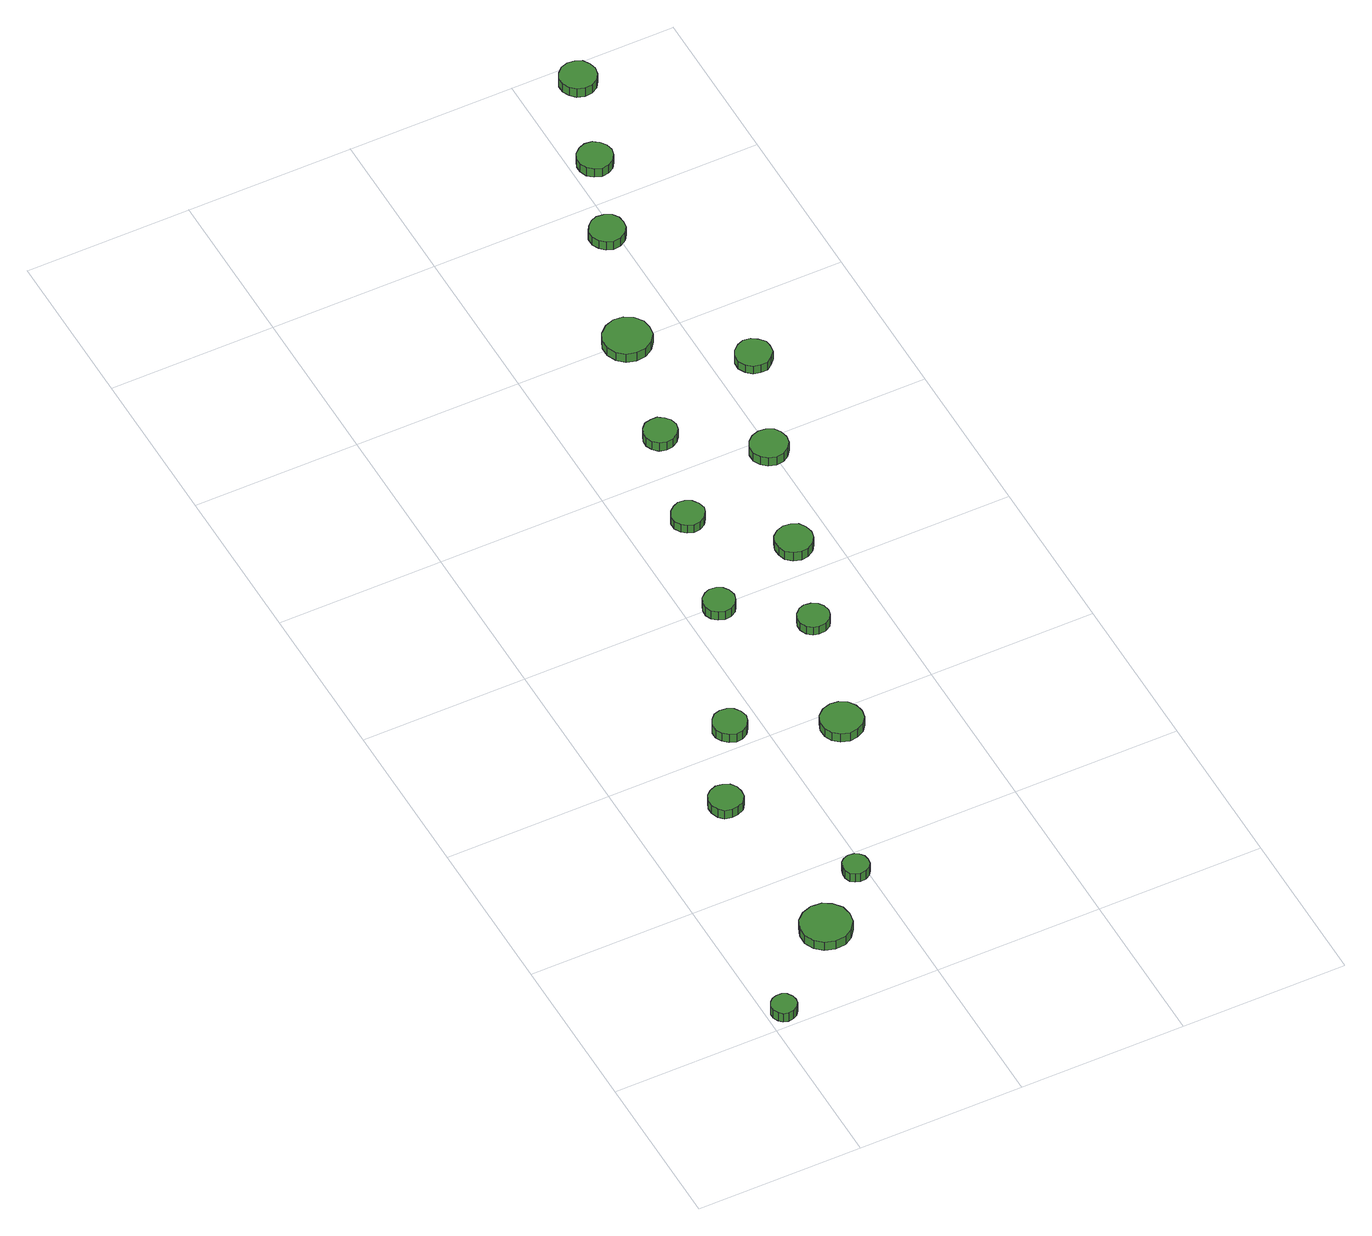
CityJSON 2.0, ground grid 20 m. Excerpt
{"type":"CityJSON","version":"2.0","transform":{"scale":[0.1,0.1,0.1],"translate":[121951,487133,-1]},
"CityObjects":{
"tree1":{"type":"SolitaryVegetationObject","attributes":{"function":"something"},"geometry":[{"type":"MultiSurface","lod":"1","boundaries":[[[0,1,2,3,4,5,6,7,8,9,10,11,12,13,14]],[[15,16,17,18,19,20,21,22,23,24,25,26,27,28,29]],[[0,29,28,1]],[[1,28,27,2]],[[2,27,26,3]],[[3,26,25,4]],[[4,25,24,5]],[[5,24,23,6]],[[6,23,22,7]],[[7,22,21,8]],[[8,21,20,9]],[[9,20,19,10]],[[10,19,18,11]],[[11,18,17,12]],[[12,17,16,13]],[[13,16,15,14]],[[14,15,29,0]]]}]},
"tree2":{"type":"SolitaryVegetationObject","attributes":{"function":"something"},"geometry":[{"type":"MultiSurface","lod":"1","boundaries":[[[30,31,32,33,34,35,36,37,38,39,40,41,42,43,44]],[[45,46,47,48,49,50,51,52,53,54,55,56,57,58,59]],[[30,59,58,31]],[[31,58,57,32]],[[32,57,56,33]],[[33,56,55,34]],[[34,55,54,35]],[[35,54,53,36]],[[36,53,52,37]],[[37,52,51,38]],[[38,51,50,39]],[[39,50,49,40]],[[40,49,48,41]],[[41,48,47,42]],[[42,47,46,43]],[[43,46,45,44]],[[44,45,59,30]]]}]},
"tree3":{"type":"SolitaryVegetationObject","attributes":{"function":"something"},"geometry":[{"type":"MultiSurface","lod":"1","boundaries":[[[60,61,62,63,64,65,66,67,68,69,70,71,72,73,74]],[[75,76,77,78,79,80,81,82,83,84,85,86,87,88,89]],[[60,89,88,61]],[[61,88,87,62]],[[62,87,86,63]],[[63,86,85,64]],[[64,85,84,65]],[[65,84,83,66]],[[66,83,82,67]],[[67,82,81,68]],[[68,81,80,69]],[[69,80,79,70]],[[70,79,78,71]],[[71,78,77,72]],[[72,77,76,73]],[[73,76,75,74]],[[74,75,89,60]]]}]},
"tree4":{"type":"SolitaryVegetationObject","attributes":{"function":"something"},"geometry":[{"type":"MultiSurface","lod":"1","boundaries":[[[90,91,92,93,94,95,96,97,98,99,100,101,102,103,104]],[[105,106,107,108,109,110,111,112,113,114,115,116,117,118,119]],[[90,119,118,91]],[[91,118,117,92]],[[92,117,116,93]],[[93,116,115,94]],[[94,115,114,95]],[[95,114,113,96]],[[96,113,112,97]],[[97,112,111,98]],[[98,111,110,99]],[[99,110,109,100]],[[100,109,108,101]],[[101,108,107,102]],[[102,107,106,103]],[[103,106,105,104]],[[104,105,119,90]]]}]},
"tree5":{"type":"SolitaryVegetationObject","attributes":{"function":"something"},"geometry":[{"type":"MultiSurface","lod":"1","boundaries":[[[120,121,122,123,124,125,126,127,128,129,130,131,132,133,134]],[[135,136,137,138,139,140,141,142,143,144,145,146,147,148,149]],[[120,149,148,121]],[[121,148,147,122]],[[122,147,146,123]],[[123,146,145,124]],[[124,145,144,125]],[[125,144,143,126]],[[126,143,142,127]],[[127,142,141,128]],[[128,141,140,129]],[[129,140,139,130]],[[130,139,138,131]],[[131,138,137,132]],[[132,137,136,133]],[[133,136,135,134]],[[134,135,149,120]]]}]},
"tree6":{"type":"SolitaryVegetationObject","attributes":{"function":"something"},"geometry":[{"type":"MultiSurface","lod":"1","boundaries":[[[150,151,152,153,154,155,156,157,158,159,160,161,162,163,164]],[[165,166,167,168,169,170,171,172,173,174,175,176,177,178,179]],[[150,179,178,151]],[[151,178,177,152]],[[152,177,176,153]],[[153,176,175,154]],[[154,175,174,155]],[[155,174,173,156]],[[156,173,172,157]],[[157,172,171,158]],[[158,171,170,159]],[[159,170,169,160]],[[160,169,168,161]],[[161,168,167,162]],[[162,167,166,163]],[[163,166,165,164]],[[164,165,179,150]]]}]},
"tree7":{"type":"SolitaryVegetationObject","attributes":{"function":"something"},"geometry":[{"type":"MultiSurface","lod":"1","boundaries":[[[180,181,182,183,184,185,186,187,188,189,190,191,192,193,194]],[[195,196,197,198,199,200,201,202,203,204,205,206,207,208,209]],[[180,209,208,181]],[[181,208,207,182]],[[182,207,206,183]],[[183,206,205,184]],[[184,205,204,185]],[[185,204,203,186]],[[186,203,202,187]],[[187,202,201,188]],[[188,201,200,189]],[[189,200,199,190]],[[190,199,198,191]],[[191,198,197,192]],[[192,197,196,193]],[[193,196,195,194]],[[194,195,209,180]]]}]},
"tree8":{"type":"SolitaryVegetationObject","attributes":{"function":"something"},"geometry":[{"type":"MultiSurface","lod":"1","boundaries":[[[210,211,212,213,214,215,216,217,218,219,220,221,222,223,224]],[[225,226,227,228,229,230,231,232,233,234,235,236,237,238,239]],[[210,239,238,211]],[[211,238,237,212]],[[212,237,236,213]],[[213,236,235,214]],[[214,235,234,215]],[[215,234,233,216]],[[216,233,232,217]],[[217,232,231,218]],[[218,231,230,219]],[[219,230,229,220]],[[220,229,228,221]],[[221,228,227,222]],[[222,227,226,223]],[[223,226,225,224]],[[224,225,239,210]]]}]},
"tree9":{"type":"SolitaryVegetationObject","attributes":{"function":"something"},"geometry":[{"type":"MultiSurface","lod":"1","boundaries":[[[240,241,242,243,244,245,246,247,248,249,250,251,252,253,254]],[[255,256,257,258,259,260,261,262,263,264,265,266,267,268,269]],[[240,269,268,241]],[[241,268,267,242]],[[242,267,266,243]],[[243,266,265,244]],[[244,265,264,245]],[[245,264,263,246]],[[246,263,262,247]],[[247,262,261,248]],[[248,261,260,249]],[[249,260,259,250]],[[250,259,258,251]],[[251,258,257,252]],[[252,257,256,253]],[[253,256,255,254]],[[254,255,269,240]]]}]},
"tree10":{"type":"SolitaryVegetationObject","attributes":{"function":"something"},"geometry":[{"type":"MultiSurface","lod":"1","boundaries":[[[270,271,272,273,274,275,276,277,278,279,280,281,282,283,284]],[[285,286,287,288,289,290,291,292,293,294,295,296,297,298,299]],[[270,299,298,271]],[[271,298,297,272]],[[272,297,296,273]],[[273,296,295,274]],[[274,295,294,275]],[[275,294,293,276]],[[276,293,292,277]],[[277,292,291,278]],[[278,291,290,279]],[[279,290,289,280]],[[280,289,288,281]],[[281,288,287,282]],[[282,287,286,283]],[[283,286,285,284]],[[284,285,299,270]]]}]},
"tree11":{"type":"SolitaryVegetationObject","attributes":{"function":"something"},"geometry":[{"type":"MultiSurface","lod":"1","boundaries":[[[300,301,302,303,304,305,306,307,308,309,310,311,312,313,314]],[[315,316,317,318,319,320,321,322,323,324,325,326,327,328,329]],[[300,329,328,301]],[[301,328,327,302]],[[302,327,326,303]],[[303,326,325,304]],[[304,325,324,305]],[[305,324,323,306]],[[306,323,322,307]],[[307,322,321,308]],[[308,321,320,309]],[[309,320,319,310]],[[310,319,318,311]],[[311,318,317,312]],[[312,317,316,313]],[[313,316,315,314]],[[314,315,329,300]]]}]},
"tree12":{"type":"SolitaryVegetationObject","attributes":{"function":"something"},"geometry":[{"type":"MultiSurface","lod":"1","boundaries":[[[330,331,332,333,334,335,336,337,338,339,340,341,342,343,344]],[[345,346,347,348,349,350,351,352,353,354,355,356,357,358,359]],[[330,359,358,331]],[[331,358,357,332]],[[332,357,356,333]],[[333,356,355,334]],[[334,355,354,335]],[[335,354,353,336]],[[336,353,352,337]],[[337,352,351,338]],[[338,351,350,339]],[[339,350,349,340]],[[340,349,348,341]],[[341,348,347,342]],[[342,347,346,343]],[[343,346,345,344]],[[344,345,359,330]]]}]},
"tree13":{"type":"SolitaryVegetationObject","attributes":{"function":"something"},"geometry":[{"type":"MultiSurface","lod":"1","boundaries":[[[360,361,362,363,364,365,366,367,368,369,370,371,372,373,374]],[[375,376,377,378,379,380,381,382,383,384,385,386,387,388,389]],[[360,389,388,361]],[[361,388,387,362]],[[362,387,386,363]],[[363,386,385,364]],[[364,385,384,365]],[[365,384,383,366]],[[366,383,382,367]],[[367,382,381,368]],[[368,381,380,369]],[[369,380,379,370]],[[370,379,378,371]],[[371,378,377,372]],[[372,377,376,373]],[[373,376,375,374]],[[374,375,389,360]]]}]},
"tree14":{"type":"SolitaryVegetationObject","attributes":{"function":"something"},"geometry":[{"type":"MultiSurface","lod":"1","boundaries":[[[390,391,392,393,394,395,396,397,398,399,400,401,402,403,404]],[[405,406,407,408,409,410,411,412,413,414,415,416,417,418,419]],[[390,419,418,391]],[[391,418,417,392]],[[392,417,416,393]],[[393,416,415,394]],[[394,415,414,395]],[[395,414,413,396]],[[396,413,412,397]],[[397,412,411,398]],[[398,411,410,399]],[[399,410,409,400]],[[400,409,408,401]],[[401,408,407,402]],[[402,407,406,403]],[[403,406,405,404]],[[404,405,419,390]]]}]},
"tree15":{"type":"SolitaryVegetationObject","attributes":{"function":"something"},"geometry":[{"type":"MultiSurface","lod":"1","boundaries":[[[420,421,422,423,424,425,426,427,428,429,430,431,432,433,434]],[[435,436,437,438,439,440,441,442,443,444,445,446,447,448,449]],[[420,449,448,421]],[[421,448,447,422]],[[422,447,446,423]],[[423,446,445,424]],[[424,445,444,425]],[[425,444,443,426]],[[426,443,442,427]],[[427,442,441,428]],[[428,441,440,429]],[[429,440,439,430]],[[430,439,438,431]],[[431,438,437,432]],[[432,437,436,433]],[[433,436,435,434]],[[434,435,449,420]]]}]},
"tree16":{"type":"SolitaryVegetationObject","attributes":{"function":"something"},"geometry":[{"type":"MultiSurface","lod":"1","boundaries":[[[450,451,452,453,454,455,456,457,458,459,460,461,462,463,464]],[[465,466,467,468,469,470,471,472,473,474,475,476,477,478,479]],[[450,479,478,451]],[[451,478,477,452]],[[452,477,476,453]],[[453,476,475,454]],[[454,475,474,455]],[[455,474,473,456]],[[456,473,472,457]],[[457,472,471,458]],[[458,471,470,459]],[[459,470,469,460]],[[460,469,468,461]],[[461,468,467,462]],[[462,467,466,463]],[[463,466,465,464]],[[464,465,479,450]]]}]},
"tree17":{"type":"SolitaryVegetationObject","attributes":{"function":"something"},"geometry":[{"type":"MultiSurface","lod":"1","boundaries":[[[480,481,482,483,484,485,486,487,488,489,490,491,492,493,494]],[[495,496,497,498,499,500,501,502,503,504,505,506,507,508,509]],[[480,509,508,481]],[[481,508,507,482]],[[482,507,506,483]],[[483,506,505,484]],[[484,505,504,485]],[[485,504,503,486]],[[486,503,502,487]],[[487,502,501,488]],[[488,501,500,489]],[[489,500,499,490]],[[490,499,498,491]],[[491,498,497,492]],[[492,497,496,493]],[[493,496,495,494]],[[494,495,509,480]]]}]}
},
"vertices":[
[35,20,25],[34,26,25],[30,32,25],[25,35,25],[18,35,25],[12,33,25],[8,29,25],[5,23,25],[5,17,25],[8,11,25],[12,7,25],[18,5,25],[25,6,25],[30,9,25],[34,14,25],[34,14,12],[30,9,12],[25,6,12],[18,5,12],[12,7,12],[8,11,12],[5,17,12],[5,23,12],[8,29,12],[12,33,12],[18,35,12],[25,35,12],[30,32,12],[34,26,12],[35,20,12],
[147,108,25],[145,120,25],[137,130,25],[127,136,25],[114,137,25],[102,133,25],[93,125,25],[88,114,25],[88,101,25],[93,90,25],[102,82,25],[114,78,25],[127,79,25],[137,85,25],[145,95,25],[145,95,12],[137,85,12],[127,79,12],[114,78,12],[102,82,12],[93,90,12],[88,101,12],[88,114,12],[93,125,12],[102,133,12],[114,137,12],[127,136,12],[137,130,12],[145,120,12],[147,108,12],
[127,327,25],[126,335,25],[121,342,25],[113,346,25],[105,347,25],[97,344,25],[91,339,25],[88,331,25],[88,323,25],[91,315,25],[97,309,25],[105,307,25],[113,308,25],[121,312,25],[126,319,25],[126,319,12],[121,312,12],[113,308,12],[105,307,12],[97,309,12],[91,315,12],[88,323,12],[88,331,12],[91,339,12],[97,344,12],[105,347,12],[113,346,12],[121,342,12],[126,335,12],[127,327,12],
[203,172,25],[202,178,25],[198,183,25],[193,186,25],[186,187,25],[180,185,25],[175,181,25],[173,175,25],[173,168,25],[175,162,25],[180,158,25],[186,156,25],[193,157,25],[198,160,25],[202,165,25],[202,165,12],[198,160,12],[193,157,12],[186,156,12],[180,158,12],[175,162,12],[173,168,12],[173,175,12],[175,181,12],[180,185,12],[186,187,12],[193,186,12],[198,183,12],[202,178,12],[203,172,12],
[183,424,28],[181,432,28],[176,439,28],[169,443,28],[161,444,28],[153,442,28],[147,436,28],[143,428,28],[143,420,28],[147,413,28],[153,407,28],[161,404,28],[169,405,28],[176,409,28],[181,416,28],[181,416,15],[176,409,15],[169,405,15],[161,404,15],[153,407,15],[147,413,15],[143,420,15],[143,428,15],[147,436,15],[153,442,15],[161,444,15],[169,443,15],[176,439,15],[181,432,15],[183,424,15],
[299,371,29],[297,381,29],[291,390,29],[282,395,29],[272,396,29],[262,393,29],[254,386,29],[250,376,29],[250,366,29],[254,357,29],[262,350,29],[272,347,29],[282,348,29],[291,353,29],[297,361,29],[297,361,16],[291,353,16],[282,348,16],[272,347,16],[262,350,16],[254,357,16],[250,366,16],[250,376,16],[254,386,16],[262,393,16],[272,396,16],[282,395,16],[291,390,16],[297,381,16],[299,371,16],
[256,593,28],[254,601,28],[250,607,28],[243,611,28],[235,612,28],[228,609,28],[222,604,28],[219,597,28],[219,589,28],[222,582,28],[228,577,28],[235,574,28],[243,575,28],[250,579,28],[254,585,28],[254,585,15],[250,579,15],[243,575,15],[235,574,15],[228,577,15],[222,582,15],[219,589,15],[219,597,15],[222,604,15],[228,609,15],[235,612,15],[243,611,15],[250,607,15],[254,601,15],[256,593,15],
[337,523,29],[335,531,29],[331,537,29],[324,541,29],[316,542,29],[309,540,29],[303,534,29],[300,527,29],[300,520,29],[303,512,29],[309,507,29],[316,505,29],[324,506,29],[331,510,29],[335,516,29],[335,516,17],[331,510,17],[324,506,17],[316,505,17],[309,507,17],[303,512,17],[300,520,17],[300,527,17],[303,534,17],[309,540,17],[316,542,17],[324,541,17],[331,537,17],[335,531,17],[337,523,17],
[289,728,24],[287,736,24],[282,743,24],[275,747,24],[267,748,24],[260,745,24],[254,740,24],[250,733,24],[250,724,24],[254,717,24],[260,712,24],[267,709,24],[275,710,24],[282,714,24],[287,721,24],[287,721,12],[282,714,12],[275,710,12],[267,709,12],[260,712,12],[254,717,12],[250,724,12],[250,733,12],[254,740,12],[260,745,12],[267,748,12],[275,747,12],[282,743,12],[287,736,12],[289,728,12],
[377,641,24],[375,650,24],[370,658,24],[362,662,24],[353,663,24],[344,660,24],[337,654,24],[334,646,24],[334,637,24],[337,628,24],[344,622,24],[353,619,24],[362,620,24],[370,625,24],[375,632,24],[375,632,11],[370,625,11],[362,620,11],[353,619,11],[344,622,11],[337,628,11],[334,637,11],[334,646,11],[337,654,11],[344,660,11],[353,663,11],[362,662,11],[370,658,11],[375,650,11],[377,641,11],
[320,854,24],[318,862,24],[313,868,24],[306,873,24],[298,873,24],[290,871,24],[284,865,24],[281,858,24],[281,850,24],[284,843,24],[290,837,24],[298,835,24],[306,836,24],[313,840,24],[318,846,24],[318,846,11],[313,840,11],[306,836,11],[298,835,11],[290,837,11],[284,843,11],[281,850,11],[281,858,11],[284,865,11],[290,871,11],[298,873,11],[306,873,11],[313,868,11],[318,862,11],[320,854,11],
[359,992,31],[357,1003,31],[350,1013,31],[340,1019,31],[328,1020,31],[317,1016,31],[308,1008,31],[303,998,31],[303,986,31],[308,975,31],[317,967,31],[328,964,31],[340,965,31],[350,971,31],[357,980,31],[357,980,18],[350,971,18],[340,965,18],[328,964,18],[317,967,18],[308,975,18],[303,986,18],[303,998,18],[308,1008,18],[317,1016,18],[328,1020,18],[340,1019,18],[350,1013,18],[357,1003,18],[359,992,18],
[419,781,24],[417,790,24],[412,798,24],[404,802,24],[395,803,24],[386,800,24],[379,794,24],[375,786,24],[375,776,24],[379,768,24],[386,762,24],[395,759,24],[404,760,24],[412,765,24],[417,772,24],[417,772,11],[412,765,11],[404,760,11],[395,759,11],[386,762,11],[379,768,11],[375,776,11],[375,786,11],[379,794,11],[386,800,11],[395,803,11],[404,802,11],[412,798,11],[417,790,11],[419,781,11],
[465,909,27],[464,917,27],[458,924,27],[451,929,27],[442,930,27],[434,927,27],[427,921,27],[423,913,27],[423,904,27],[427,896,27],[434,890,27],[442,888,27],[451,888,27],[458,893,27],[464,900,27],[464,900,15],[458,893,15],[451,888,15],[442,888,15],[434,890,15],[427,896,15],[423,904,15],[423,913,15],[427,921,15],[434,927,15],[442,930,15],[451,929,15],[458,924,15],[464,917,15],[465,909,15],
[407,1147,30],[406,1156,30],[401,1163,30],[393,1167,30],[384,1168,30],[376,1165,30],[370,1159,30],[366,1152,30],[366,1143,30],[370,1135,30],[376,1129,30],[384,1126,30],[393,1127,30],[401,1132,30],[406,1139,30],[406,1139,17],[401,1132,17],[393,1127,17],[384,1126,17],[376,1129,17],[370,1135,17],[366,1143,17],[366,1152,17],[370,1159,17],[376,1165,17],[384,1168,17],[393,1167,17],[401,1163,17],[406,1156,17],[407,1147,17],
[449,1256,24],[447,1264,24],[442,1271,24],[435,1276,24],[426,1277,24],[418,1274,24],[411,1268,24],[408,1260,24],[408,1252,24],[411,1244,24],[418,1238,24],[426,1235,24],[435,1236,24],[442,1240,24],[447,1247,24],[447,1247,11],[442,1240,11],[435,1236,11],[426,1235,11],[418,1238,11],[411,1244,11],[408,1252,11],[408,1260,11],[411,1268,11],[418,1274,11],[426,1277,11],[435,1276,11],[442,1271,11],[447,1264,11],[449,1256,11],
[490,1374,23],[488,1382,23],[483,1390,23],[475,1394,23],[466,1395,23],[457,1392,23],[451,1386,23],[447,1378,23],[447,1369,23],[451,1361,23],[457,1355,23],[466,1352,23],[475,1353,23],[483,1357,23],[488,1365,23],[488,1365,10],[483,1357,10],[475,1353,10],[466,1352,10],[457,1355,10],[451,1361,10],[447,1369,10],[447,1378,10],[451,1386,10],[457,1392,10],[466,1395,10],[475,1394,10],[483,1390,10],[488,1382,10],[490,1374,10]
]}
